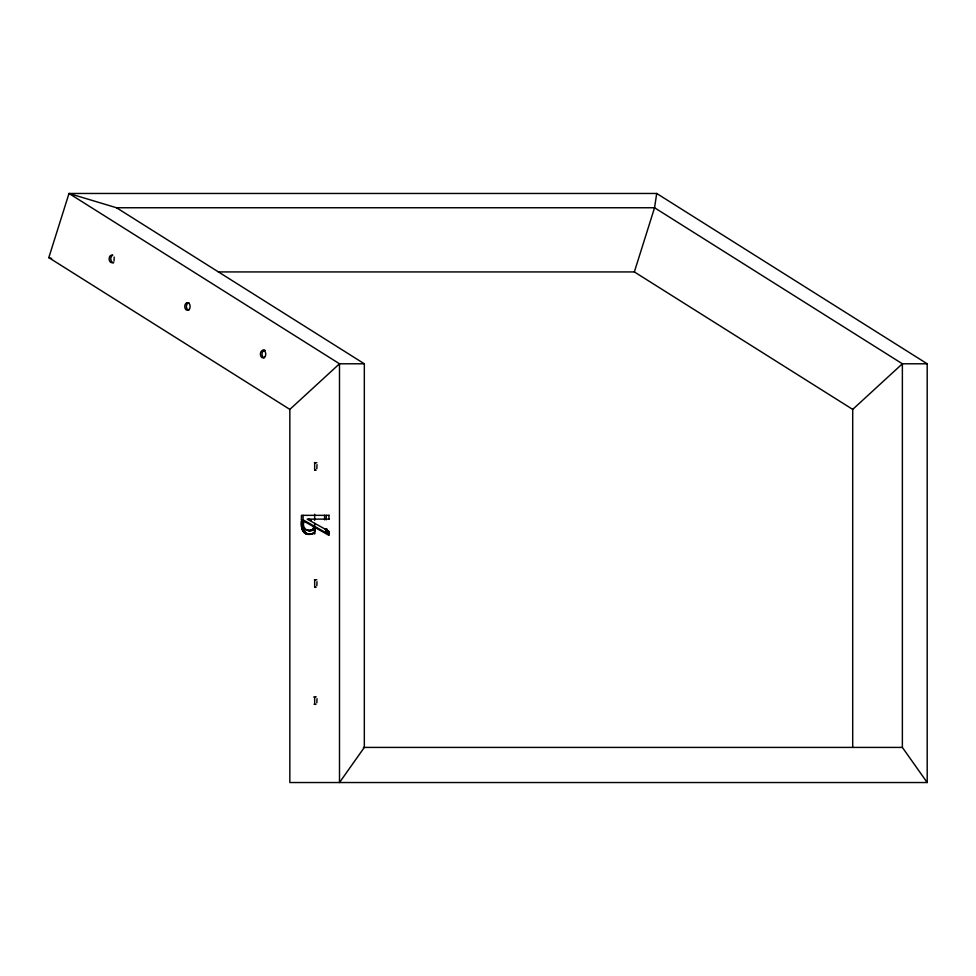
<?xml version="1.0" encoding="UTF-8"?>
<svg xmlns="http://www.w3.org/2000/svg" width="976" height="976" viewBox="0 0 976 976"><rect width="100%" height="100%" fill="white"/><g stroke="black" fill="none" stroke-linecap="round" stroke-linejoin="round"><path stroke-width="1.46" d="M289.835 409.395L289.835 782.532L927.2 782.532L927.2 363.792L656.702 193.468L69.003 193.468L48.8 257.64L289.835 409.395L339.502 363.792L364.329 363.792L364.329 747.409L339.502 782.532L339.502 363.792L69.003 193.468L116.522 207.754L364.329 363.792M328.949 519.134L328.949 515.34M852.707 747.409L852.707 409.395L902.373 363.792L927.2 363.792M927.2 782.532L902.373 747.409L902.373 363.792L654.554 207.754L116.522 207.754M309.685 534.384C302.67 535.263 300.523 526.723 301.425 521.282L303.072 521.282M301.425 521.282L303.756 522.599C301.621 528.614 310.002 533.97 313.442 528.065C319.189 529.883 310.502 536.629 307.208 533.652C303.133 531.334 302.914 526.076 303.072 521.953L301.413 521.953M656.702 193.468L654.554 207.754L634.351 271.926L218.258 271.926M113.997 261.153L114.192 257.042M316.822 468.724L317.017 464.625M316.822 585.795L317.017 581.684M316.822 702.854L317.017 698.743M307.989 530.566L312.247 530.395L314.833 528.516L313.174 528.516M314.199 533.457L314.784 533.067L313.125 533.067M315.614 470.017L314.87 470.261L315.968 470.261M315.614 587.088L314.87 587.32L315.968 587.32M313.711 697.023L316.114 696.791L315.37 697.023M112.728 255.09L111.63 255.09A3.806 2.696 90 0 0 109.153 259.177A3.806 2.696 90 0 0 112.033 262.678L113.692 262.678A3.806 2.696 -90 0 1 110.861 259.714A3.806 2.696 -90 0 1 112.533 255.322M187.246 302.706L188.905 302.706A3.806 2.696 -90 0 0 186.416 306.415A3.806 2.696 -90 0 0 188.783 310.27L187.66 310.295M262.861 350.311L264.52 350.311M329.156 515.34L301.425 515.34L301.425 519.83L328.949 535.36L328.949 531.237L307.159 519.134L329.156 519.134M301.425 519.83L303.072 519.83L329.29 534.616M301.413 523.453L303.06 523.453M301.413 524.21L303.072 524.21M301.45 525.344L303.109 525.344M301.511 526.259L303.17 526.259M301.621 527.15L303.28 527.15M301.718 527.711L303.365 527.711M313.442 528.065L315.089 528.065M301.828 528.272L303.487 528.272M301.95 528.699L303.597 528.699M326.777 528.699C323.251 528.333 327.387 533.482 329.339 533.933M312.881 528.931L314.528 528.931M302.072 529.126L303.731 529.126M312.552 529.285L314.199 529.285M302.267 529.675L303.926 529.675M305.927 529.736L307.977 529.992L306.318 529.992M312.198 529.59L313.857 529.59M325.447 529.675L327.094 529.675L329.278 532.884L327.619 532.884M311.795 529.87L313.442 529.87M311.368 530.102L313.015 530.102M302.487 530.212L304.146 530.212M310.929 530.285L312.576 530.285M325.667 530.212L327.314 530.212M310.258 530.48L312.247 530.395M302.731 530.712L304.39 530.712M308.611 530.615L311.222 530.59M325.911 530.712L327.57 530.712M303.097 531.347L304.756 531.347M326.277 531.347L327.936 531.347M303.512 531.92L305.171 531.92M326.692 531.92L328.351 531.92M303.963 532.432L305.622 532.432M327.143 532.432L328.79 532.432M304.439 532.884L306.098 532.884M304.988 533.299L306.635 533.299M305.549 533.652L307.208 533.652M306.159 533.933L307.818 533.933M306.793 534.153L308.453 534.153M310.624 534.226L312.93 534.043L307.184 534.25M315.968 704.379L314.101 704.306M363.438 747.409L902.373 747.409M316.883 462.746L314.455 462.673L315.224 462.746M316.883 579.805L314.455 579.732L315.224 579.805M309.026 530.444L309.636 530.566M48.8 257.64L51.679 258.506M308.819 519.134L311.381 520.55M634.351 271.926L852.707 409.395M326.252 515.34L326.252 519.83M324.593 515.34L324.593 519.83M314.662 462.575L314.662 470.176M314.662 514.242L314.662 520.318M314.662 523.356L314.662 533.994M314.662 579.573L314.662 587.174M314.662 698.096L314.662 704.172M303.072 515.34L303.072 519.83M264.167 357.826A3.806 2.696 -90 0 1 262.093 353.312A3.806 2.696 -90 0 1 265.289 350.384M189.454 309.038A3.806 2.696 -90 0 0 188.014 302.78A3.806 2.696 -90 0 0 184.891 307.672A3.806 2.696 -90 0 0 189.454 309.038M265.069 356.655A3.806 2.696 -90 0 0 263.63 350.384A3.806 2.696 -90 0 0 260.507 355.288A3.806 2.696 -90 0 0 265.069 356.655"/></g></svg>
